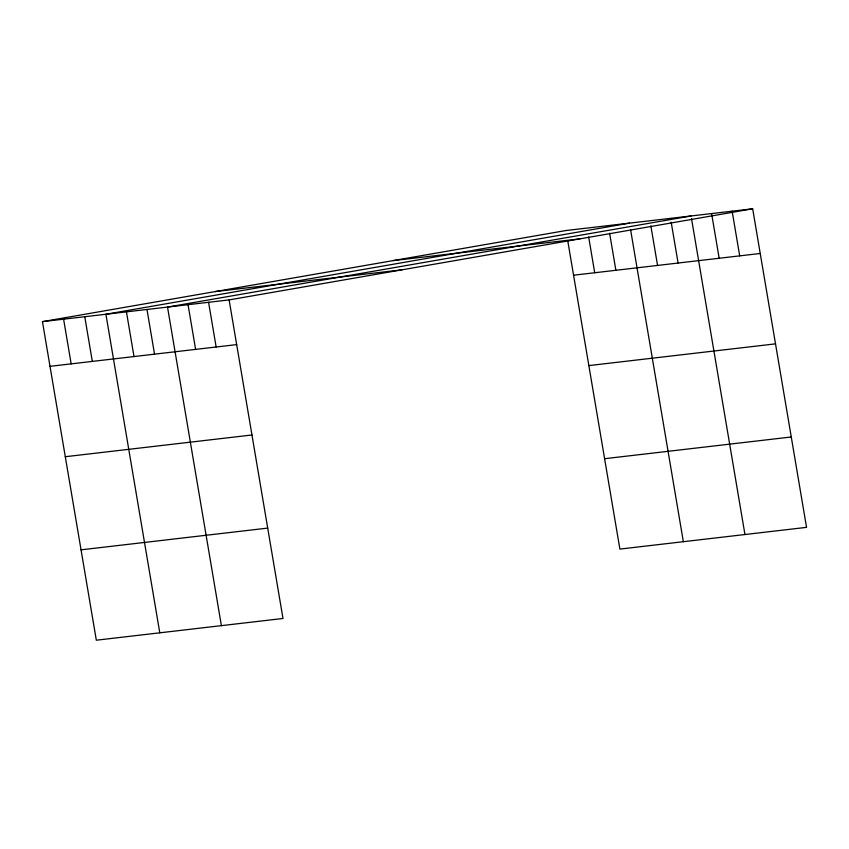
<?xml version="1.0" encoding="UTF-8"?>
<svg xmlns="http://www.w3.org/2000/svg" width="849" height="849" viewBox="0 0 849 849"><rect width="100%" height="100%" fill="white"/><g stroke="black" fill="none" stroke-linecap="round" stroke-linejoin="round"><path stroke-width="1.27" d="M42.45 321.644L229.113 299.909L282.993 618.475L96.33 640.21L42.45 321.644L566.007 230.525L752.67 208.79L806.55 527.356L619.887 549.091L567.737 240.734M629.47 223.128L105.913 314.257L159.792 632.823M691.065 215.964L167.518 307.083L221.398 625.649M229.113 299.909L752.67 208.79M393.236 260.59L579.899 238.856M215.222 291.578L401.885 269.844M573.563 275.214L760.226 253.48M50.006 366.333L236.669 344.609M588.845 365.59L775.519 343.856M65.299 456.72L251.962 434.985M604.594 458.704L791.268 436.98M81.048 549.834L267.711 528.099M732.135 211.178L739.691 255.867M711.6 213.566L719.167 258.266M691.5 218.511L744.955 534.53M671.188 222.183L678.096 263.041M650.865 225.845L657.561 265.429M630.552 229.517L683.349 541.694M609.614 233.252L615.875 270.29M588.675 236.998L594.714 272.752M208.578 302.308L216.145 346.997M188.053 304.695L195.61 349.385M146.983 309.471L154.539 354.171M126.448 311.87L134.004 356.559M84.762 316.719L92.318 361.409M63.601 319.182L71.167 363.871"/></g></svg>
